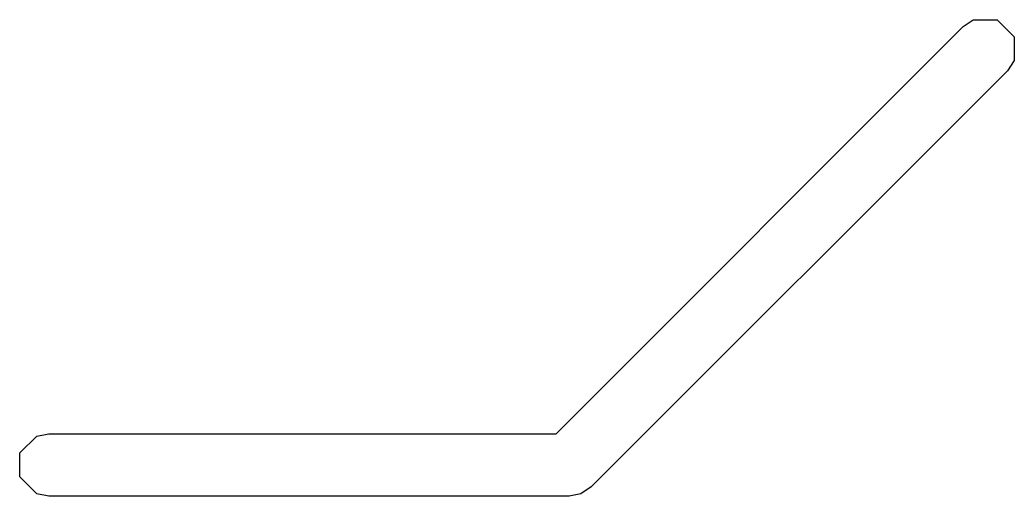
# Model space of a CAD drawing. Extents: x 2.14 to 7.46, y -4.91 to -1.58.
# Drawn here: x 5.0004 to 5.0756, y -3.5167 to -3.4806 of the extents above; entities that cross this region are included whole.
import ezdxf

# ---------------------------------------------------------------- set-up
doc = ezdxf.new("R2010")
doc.units = 0
doc.header["$MEASUREMENT"] = 0
doc.layers.add('BLACK', color=7, linetype='CONTINUOUS')

msp = doc.modelspace()

# ---------------------------------------------------------------- linework, layer by layer
at = {"layer": 'BLACK', "linetype": 'CONTINUOUS'}
for p, q in [((5.071732, -3.481138), (5.072499, -3.480626)), ((5.072499, -3.480626), (5.074307, -3.480626)), ((5.074307, -3.480626), (5.075585, -3.481904)), ((5.040928, -3.511942), (5.071732, -3.481138)), ((5.075585, -3.481904), (5.075585, -3.483712)), ((5.075585, -3.483712), (5.075073, -3.484478)), ((5.075073, -3.484478), (5.043577, -3.515974)), ((5.000354, -3.5134), (5.001633, -3.512122)), ((5.001633, -3.512122), (5.002537, -3.511942)), ((5.002537, -3.511942), (5.040928, -3.511942)), ((5.000354, -3.515208), (5.000354, -3.5134)), ((5.001633, -3.516487), (5.000354, -3.515208)), ((5.043577, -3.515974), (5.042811, -3.516487)), ((5.002537, -3.516666), (5.001633, -3.516487)), ((5.041907, -3.516666), (5.002537, -3.516666)), ((5.042811, -3.516487), (5.041907, -3.516666))]:
    msp.add_line(p, q, dxfattribs=at)

doc.saveas('drawing.dxf')
